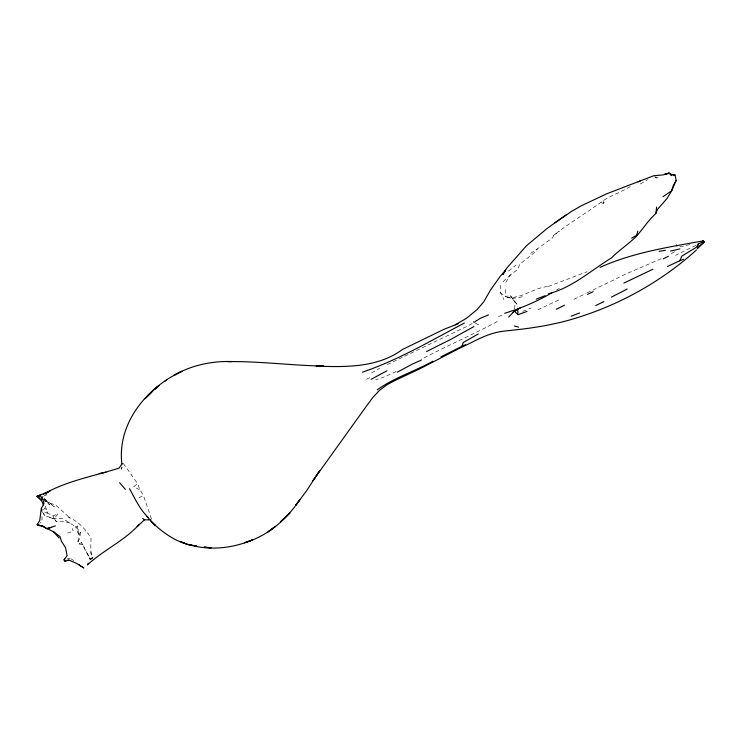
<?xml version="1.0" encoding="UTF-8"?>
<svg xmlns="http://www.w3.org/2000/svg" width="741" height="741" viewBox="0 0 741 741"><rect width="100%" height="100%" fill="white"/><g stroke="black" fill="none" stroke-linecap="round" stroke-linejoin="round"><path stroke-width="0.56" stroke-dasharray="3.71 2.78" d="M41.996 516.366L41.922 522.025L40.023 523.016M510.29 295.548L517.505 305.097L510.29 295.548L505.288 296.632L505.612 287.693M42.506 511.846L44.516 515.68L54.158 518.598L62.976 518.691L75.536 526.647L80.352 531.982L79.945 537.91L77.851 542.199L78.518 543.922L82.399 544.533L90.291 559.464L94.098 557.251M514.578 308.96L515.199 302.699L512.244 298.53L505.492 296.928C520.738 300.179 533.464 287.286 548.581 286.517L547.655 286.758L587.067 271.697M80.352 531.982L78.963 535.65L77.851 542.199L78.518 543.922L81.621 542.56L90.291 559.464L88.142 554.731M47.443 492.413L44.34 498.749L54.288 506.742L43.515 499.156L49.656 504.853L44.664 499.073M43.654 509.91L44.803 507.965L47.507 512.42L43.423 513.059L44.516 515.68M505.76 282.386L510.484 274.865L517.931 269.224L519.617 264.361L535.113 251.977L537.457 248.837L552.471 237.907L553.99 235.138C569.681 222.615 587.187 212.63 603.155 200.7C612.288 194.781 623.051 191.419 632.332 185.222M601.22 202.775L603.406 203.386L605.638 199.894M69.886 522.933L63.985 521.497L56.39 521.608L54.158 518.598L58.187 513.791L53.056 515.866L48.221 513.42L43.645 513.661M90.207 559.77L94.922 556.167M503.009 281.747L510.484 274.865M123.339 463.431L137.604 483.604L133.843 486.67L139.271 489.681M508.474 271.15L515.995 265.009M43.626 496.405L45.886 494.636M89.902 559.316L92.875 557.158L90.717 550.767L91.013 538.309C85.854 529.231 78.231 521.423 68.58 517.199L70.228 518.218L56.066 505.353L43.024 500.379M553.629 235.295L559.492 231.248M530.593 253.385L537.457 248.837M674.486 251.745L669.669 254.672M497.202 321.603C472.36 335.025 446.193 346.019 421.268 359.394M556.454 290.111L559.344 288.416M138.91 497.887L143.356 495.312L139.725 489.458L137.604 483.604M640.326 183.953L647.754 179.655M371.667 372.89L379.651 368.305M574.016 299.318L586.131 293.353M695.956 245.336L675.588 255.302M558.677 299.994L537.873 309.849M587.113 292.88L626.423 273.744L662.723 258.044M500.499 285.331L500.166 292.315L503.963 299.577M387.219 364.674L403.623 356.708M404.651 356.208L468.006 325.855L474.277 322.4L473.203 321.742L478.362 324.836L475.907 323.372M396.157 371.584L384.097 376.984L375.641 379.827M366.517 379.281L370.806 377.271M654.868 176.877L656.554 178.007L658.656 177.034M522.674 311.322L531.01 308.006M498.406 316.518L503.009 315.045M67.514 533.075L73.239 531.325L72.322 528.453M689.769 244.558L680.998 246.744L679.006 246.318M512.244 298.53L522.368 296.789M67.348 558.529L70.219 558.26M49.666 517.237L54.093 519.209L56.39 521.608M71.08 558.844L73.683 560.585M655.044 176.904L656.554 178.007M500.166 292.315L505.288 296.632M90.022 551.841L92.875 557.158M151.47 518.885L143.356 495.312M53.056 515.866L54.158 518.598M81.621 542.56L82.399 544.533M45.303 506.084L47.507 512.42M84.928 530.612L85.159 531.325M603.155 200.7L603.406 203.386M77.462 526.045L75.536 526.647L78.963 535.65L77.462 526.045"/><path stroke-width="1.11" d="M656.646 207.035L655.896 213.427C648.449 220.262 643.105 228.608 636.51 236.147C628.627 244.085 619.226 250.032 611.445 257.924C590.892 270.53 572.191 287.73 548.312 293.797M636.51 236.147L637.806 231.118M699.263 246.484L703.793 242.307L702.931 241.946L698.439 243.78L697.42 248.717L703.793 242.307L703.339 240.871C668.428 247.105 632.805 252.607 600.062 267.353M45.47 493.645L50.055 490.987L37.05 496.275L42.163 497.081L41.311 500.231L43.46 504.834M121.339 469.034L121.839 467.275M65.051 561.372L65.365 560.363L65.051 561.372L64.032 559.909L64.55 559.196M655.896 213.427L657.536 209.36L667.289 198.18L671.642 190.817L676.19 180.434L674.921 174.83L671.818 174.654L669.012 173.042L664.77 174.255L669.216 173.338L671.411 175.617L671.818 174.654M667.419 266.491L679.84 260.758L681.729 256.182L696.392 247.262L698.439 243.78M88.281 563.234L87.318 564.975C103.49 550.1 124.544 540.652 139.252 524.378M676.19 180.434L673.3 185.528L671.642 190.817L662.982 196.68M122.154 463.579L119.134 468.071C93.857 476.259 66.495 480.752 43.321 494.34M139.141 524.276L137.196 526.564L144.486 519.83L150.84 519.839M508.724 317.037L514.374 311.044L517.968 314.703L527.064 311.396M155.091 389.192L158.389 386.191L154.712 388.96L144.875 398.778L151.803 392.193M458.614 323.576L444.109 329.254L402.622 349.4C377.502 367.823 345.834 367.166 316.231 366.11L323.641 366.128C291.584 365.461 259.693 361.173 227.644 361.599L232.239 361.552C211.87 360.867 191.289 365.23 173.607 375.548L182.082 371.25C146.644 387.404 116.874 423.565 121.904 464.32M696.549 249.902C663.908 279.394 624.922 301.957 583.213 315.74C564.123 322.326 544.413 326.244 524.433 328.847C516.412 329.828 508.419 330.514 500.407 331.644C485.624 334.061 472.823 342.249 459.411 348.381M268.02 531.945L275.467 526.305C266.417 533.909 255.775 539.402 244.465 542.783L252.264 539.985C229.997 549.452 203.451 551.323 180.924 541.81L186.686 544.042C172.894 540.17 161.343 531.13 151.044 521.488L155.406 525.61L146.903 516.458M154.712 388.96L159.204 385.579M157.666 386.728L158.389 386.191M165.113 381.078L166.651 379.938M669.012 173.042L663.315 174.867L653.525 175.793L606.86 193.734L581.954 205.461L571.7 211.268L554.935 222.819L546.571 228.913L526.471 245.734L506.696 268.186L502.843 274.522L505.686 270.122L500.24 276.282L490.459 290.12L483.651 301.93L477.25 309.451L466.432 318.324L455.28 324.771M565.911 215.047L554.935 222.819M268.835 531.343C281.302 523.081 291.63 511.874 299.966 499.499L295.798 505.186L306.496 490.913L319.732 470.572L312.915 480.714L365.961 406.772L373.084 397.167L379.438 390.442L386.895 384.792L394.897 380.522L418.711 369.37L458.383 348.881M377.336 389.794C394.295 377.512 414.701 371.445 432.846 361.2M513.124 312.294L520.358 307.71M474.777 321.751L480.566 318.204L488.43 314.916M473.934 326.559L451.056 339.239L426.557 351.549M652.858 269.261L623.857 283.099M371.093 379.336L386.904 370.806M464.357 323.039C431.086 340.628 398.13 360.08 362.423 372.177M631.656 238.139L637.019 235.119M478.315 333.959L463.338 342.435L461.949 345.871L465.543 344.787M627.201 289.046L611.362 297.15M397.296 372.177L412.839 363.85L421.249 360.154M440.932 356.856L462.152 346.158M663.223 258.841L668.41 256.275M587.567 294.39L593.133 291.667M556.185 309.284L564.485 305.227M64.032 559.909L67.061 555.611L65.551 547.664L61.522 541.338L59.919 536.54L53.741 531.881L41.515 525.906M595.736 305.551L603.934 301.559M551.637 292.917C536.845 301.606 520.979 308.293 504.649 313.286M638.131 181.795L640.326 180.869M679.84 260.758L683.591 259.23M40.996 494.729L37.05 496.275L41.311 500.231L37.143 496.201M42.163 497.081L44.043 503.685L41.311 508.326L39.69 520.784L37.189 524.489L37.42 525.212L42.413 525.665L46.905 528.805L55.362 525.851M536.252 299.151L545.052 295.724M571.228 316.203L579.666 312.934M65.504 561.15L69.015 560.131L76.619 563.41L83.835 567.958L81.881 566.633M46.702 528.509L51.416 527.388M670.549 251.069L679.895 248.902M673.171 175.219L674.921 174.83M99.118 473.573L105.972 472.23M659.129 251.319L665.353 250.328M67.19 560.242L69.015 560.131M194.707 545.802L196.643 546.071L187.649 544.413L192.78 545.533M37.42 525.212L43.682 526.61M514.319 325.957L518.515 327.096M39.356 525.193L37.189 524.489L37.624 525.499M142.717 518.478L144.486 519.83M78.75 564.447L81.223 566.559M148.191 517.487C139.827 509.438 135.029 498.647 129.499 488.634M53.741 531.881L59.076 538.031M119.597 482.687L125.331 489.347M676.394 245.021L677.005 245.901M702.588 240.871L702.931 241.946M41.718 508.91L41.839 510.984M517.653 308.302L517.968 314.703M703.95 241.742L703.728 242.687L703.339 240.871L703.95 241.742M289.796 513.105L280.469 521.868L289.796 513.105M210.907 547.803L204.118 547.127L210.907 547.803"/></g></svg>
